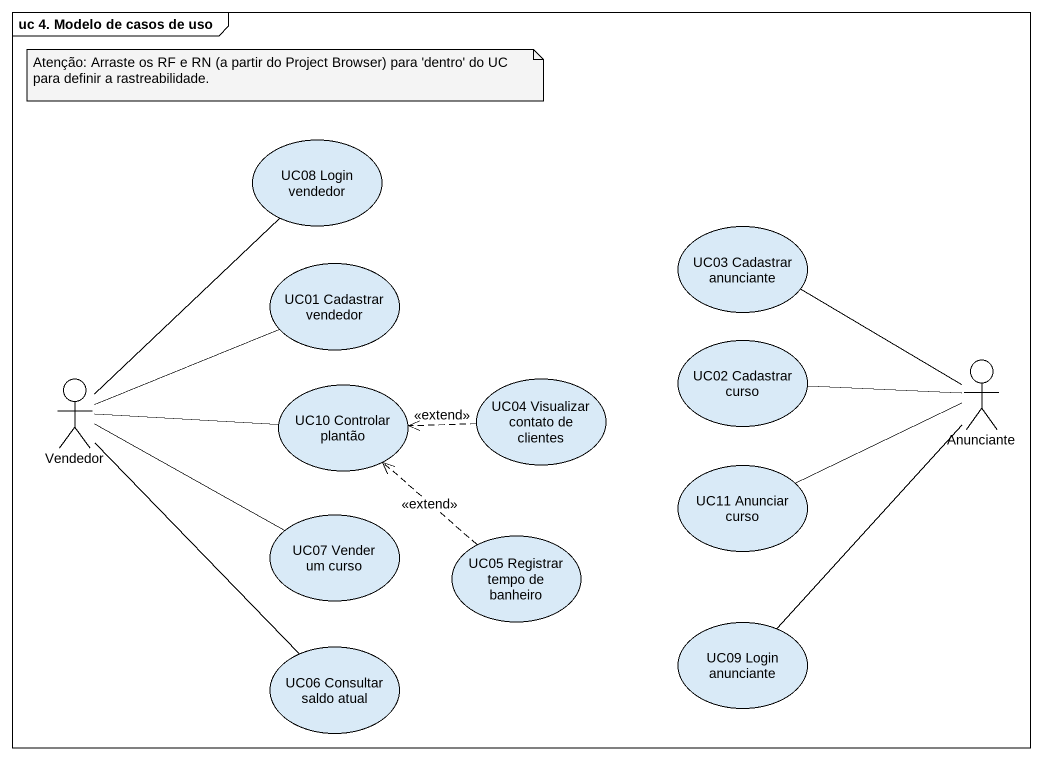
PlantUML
@startuml
mainframe uc 4. Modelo de casos de uso
usecase "UC08 Login vendedor" as UC08_Login_vendedor
usecase "UC03 Cadastrar anunciante" as UC03_Cadastrar_anunciante
usecase "UC01 Cadastrar vendedor" as UC01_Cadastrar_vendedor
usecase "UC02 Cadastrar curso" as UC02_Cadastrar_curso
actor Anunciante
actor Vendedor
usecase "UC10 Controlar plantão" as UC10_Controlar_plantão
usecase "UC04 Visualizar contato de clientes" as UC04_Visualizar_contato_de
usecase "UC11 Anunciar curso" as UC11_Anunciar_curso
usecase "UC07 Vender um curso" as UC07_Vender_um_curso
usecase "UC05 Registrar tempo de banheiro" as UC05_Registrar_tempo_de
usecase "UC06 Consultar saldo atual" as UC06_Consultar_saldo_atual
usecase "UC09 Login anunciante" as UC09_Login_anunciante
Anunciante -up- UC03_Cadastrar_anunciante
Anunciante -left- UC02_Cadastrar_curso
Anunciante -left- UC11_Anunciar_curso
Anunciante -- UC09_Login_anunciante
Vendedor -up- UC08_Login_vendedor
Vendedor -right- UC01_Cadastrar_vendedor
Vendedor -right- UC10_Controlar_plantão
Vendedor -right- UC07_Vender_um_curso
Vendedor -- UC06_Consultar_saldo_atual
UC04_Visualizar_contato_de .left.> UC10_Controlar_plantão : <<extend>>
UC05_Registrar_tempo_de .up.> UC10_Controlar_plantão : <<extend>>
note as N1
  Atenção: Arraste os RF e RN (a partir do Project Browser) para 'dentro' do UC para definir a rastreabilidade.
end note
@enduml
